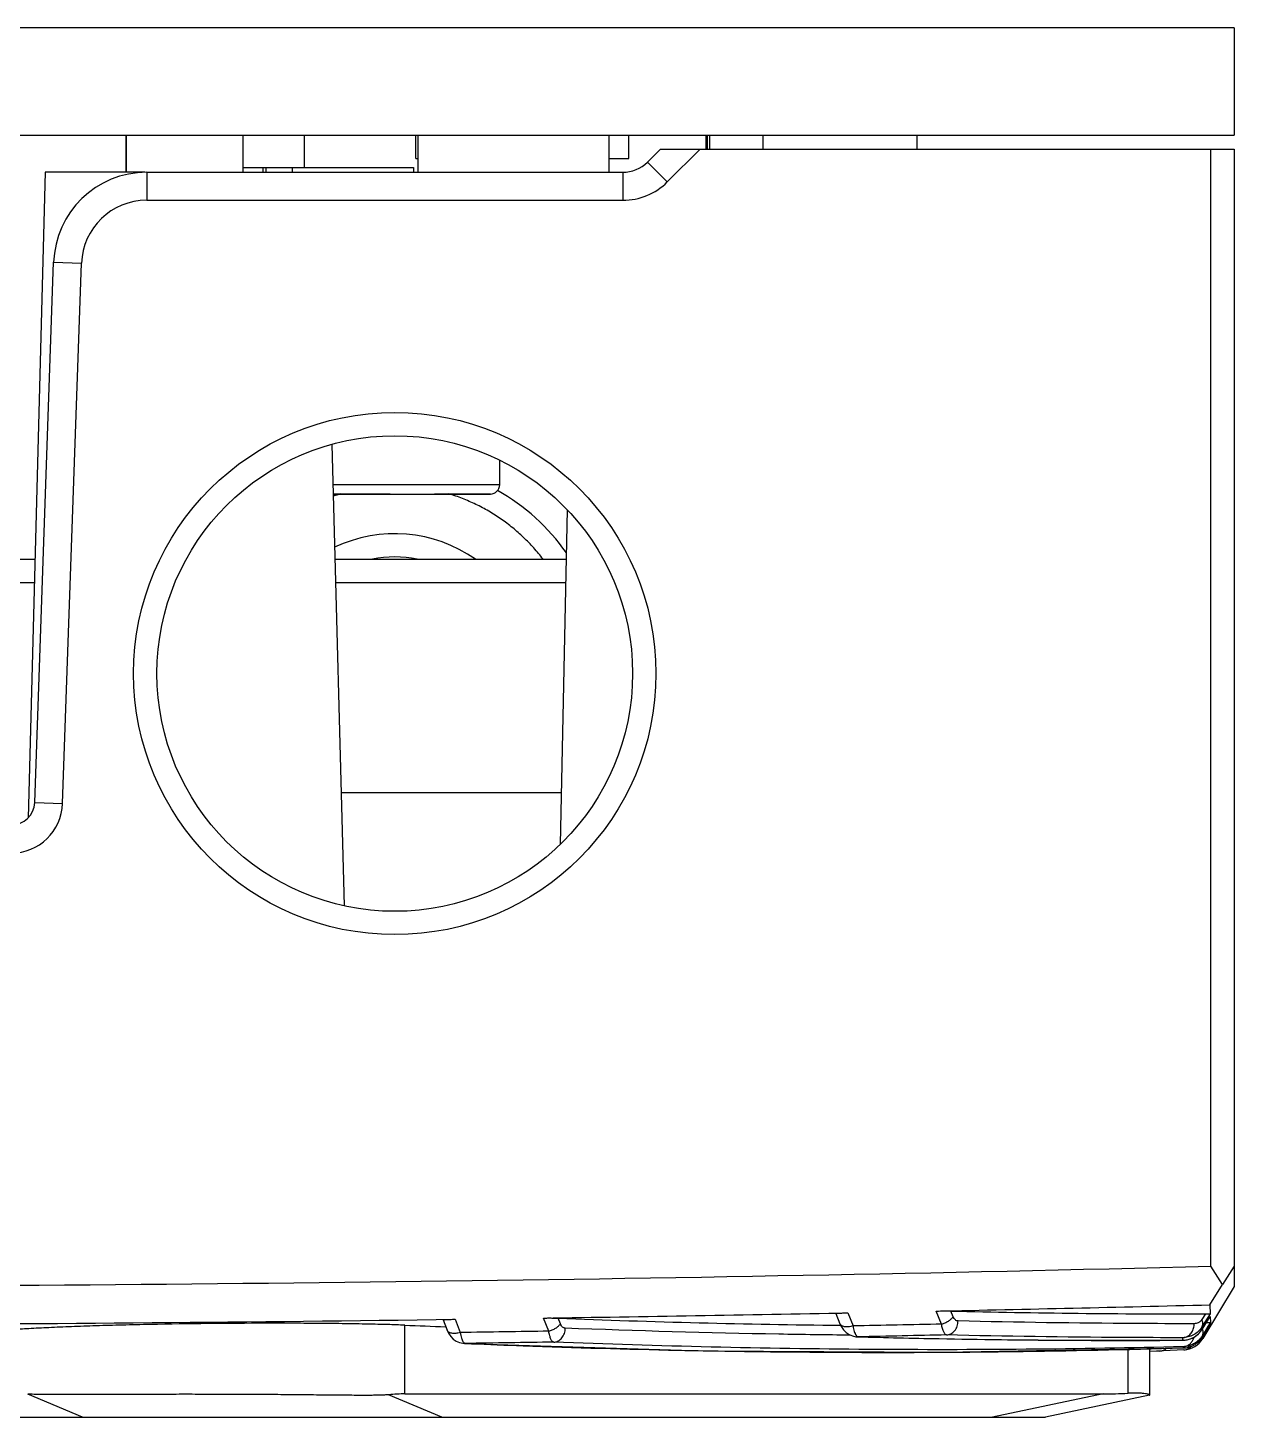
# Model space of a CAD drawing. Header units: millimetres. Extents: x 1409 to 26878, y 589 to 5187.
# Drawn here: x 2312.28 to 2338.15, y 1125.62 to 1155.42 of the extents above; entities that cross this region are included whole.
import ezdxf

# ---------------------------------------------------------------- set-up
doc = ezdxf.new("R2010")
doc.units = ezdxf.units.MM
doc.layers.add('02___PRT_ALL_AXES', color=7, linetype='Continuous')

msp = doc.modelspace()

# ---------------------------------------------------------------- linework, layer by layer
at = {"color": 7, "linetype": 'Continuous'}
for p, q in [((2338.1459, 1155.4197), (1738.1459, 1155.4197)), ((2338.1459, 1155.4197), (2338.1459, 1153.1197)), ((1738.1459, 1153.1197), (2338.1459, 1153.1197)), ((2314.3783, 1153.1197), (2314.3783, 1152.3197)), ((2314.3959, 1152.3197), (2314.3959, 1153.1197)), ((2316.8959, 1152.3197), (2316.8959, 1153.1197)), ((2318.2131, 1152.4197), (2318.2131, 1153.1197)), ((2320.5993, 1152.6197), (2320.5993, 1153.1197)), ((2320.6501, 1152.3197), (2320.6501, 1153.1197)), ((2324.7395, 1152.3197), (2324.7395, 1153.1197)), ((2325.168, 1152.6197), (2325.168, 1153.1197)), ((2326.8237, 1152.8197), (2326.8237, 1153.1197)), ((2326.8493, 1152.8197), (2326.8493, 1153.1197)), ((2326.9001, 1152.8197), (2326.9001, 1153.1197)), ((2328.043, 1152.8197), (2328.043, 1153.1197)), ((2331.345, 1152.8197), (2331.345, 1153.1197)), ((2325.5656, 1152.5394), (2325.8459, 1152.8197)), ((2325.8459, 1152.8197), (2338.1459, 1152.8197)), ((2325.9898, 1152.1151), (2326.6944, 1152.8197)), ((2337.6459, 1128.8573), (2337.6459, 1152.8197)), ((2338.1459, 1152.8197), (2338.1459, 1128.4197)), ((2316.8959, 1152.4197), (2320.5457, 1152.4197)), ((2317.3164, 1152.4197), (2317.3164, 1152.3197)), ((2317.3871, 1152.3197), (2317.3871, 1152.4197)), ((2317.9457, 1152.4197), (2317.9457, 1152.3197)), ((2320.5457, 1152.4197), (2320.5457, 1152.3197)), ((2320.5993, 1152.6197), (2320.6501, 1152.6197)), ((2324.7395, 1152.6197), (2325.168, 1152.6197)), ((2325.5656, 1152.5394), (2325.9898, 1152.1151)), ((2312.6459, 1152.3197), (2312.2833, 1138.474)), ((2314.8273, 1152.3197), (2325.0352, 1152.3197)), ((2314.8273, 1152.3197), (2314.8273, 1151.7197)), ((2325.0352, 1152.3197), (2325.0352, 1151.7197)), ((2314.8273, 1151.7197), (2325.0352, 1151.7197)), ((2312.4239, 1138.8023), (2312.8285, 1150.3895)), ((2312.8285, 1150.3895), (2313.4281, 1150.3686)), ((2313.0235, 1138.7813), (2313.4281, 1150.3686)), ((2318.7988, 1146.4814), (2319.0578, 1136.5886)), ((2322.3957, 1145.6197), (2322.3957, 1146.1394)), ((2322.3957, 1145.6197), (2318.8213, 1145.6197)), ((2318.8266, 1145.4197), (2322.1957, 1145.4197)), ((2320.0466, 1145.4187), (2318.8266, 1145.4187)), ((2320.0466, 1145.4187), (2320.0466, 1145.4197)), ((2320.9966, 1145.4197), (2320.9966, 1145.4187)), ((2322.1957, 1145.4187), (2320.9966, 1145.4187)), ((2322.1957, 1145.4187), (2322.1957, 1145.4197)), ((2323.8406, 1145.0776), (2323.6905, 1137.9116)), ((2297.1857, 1144.0197), (2312.4286, 1144.0197)), ((2318.8632, 1144.0197), (2323.8184, 1144.0197)), ((2297.2032, 1143.5197), (2312.4155, 1143.5197)), ((2318.8763, 1143.5197), (2323.8079, 1143.5197)), ((2312.4239, 1138.8023), (2313.0235, 1138.7813)), ((2337.8959, 1128.4666), (2337.6459, 1128.8573)), ((2338.1459, 1128.8573), (2337.8959, 1128.4666)), ((2338.1459, 1128.4197), (2337.4716, 1127.3057)), ((2337.6259, 1128.0308), (2337.8959, 1128.4666)), ((2337.6259, 1128.0308), (2337.6313, 1127.8335)), ((2321.1805, 1127.7059), (2321.2684, 1127.484)), ((2321.4373, 1127.7201), (2321.5496, 1127.4368)), ((2323.4477, 1127.464), (2323.3353, 1127.7468)), ((2323.6981, 1127.6221), (2323.6494, 1127.7447)), ((2329.6023, 1127.8444), (2329.6903, 1127.6247)), ((2329.8594, 1127.8583), (2329.9721, 1127.5775)), ((2331.8701, 1127.6162), (2331.7574, 1127.8965)), ((2332.1196, 1127.7753), (2332.0705, 1127.8975)), ((2337.5306, 1127.8362), (2337.453, 1127.7141)), ((2337.6313, 1127.8335), (2337.4545, 1127.5554)), ((2337.4565, 1127.5022), (2337.633, 1127.7816)), ((2337.6391, 1127.6516), (2337.5835, 1127.562)), ((2337.633, 1127.7816), (2337.6391, 1127.6516)), ((2320.3629, 1126.1197), (2320.3629, 1127.5934)), ((2329.6903, 1127.6247), (2329.6903, 1127.6247)), ((2330.0791, 1127.3446), (2330.065, 1127.3445)), ((2330.065, 1127.3445), (2330.065, 1127.3445)), ((2337.4565, 1127.5022), (2337.4545, 1127.5554)), ((2337.5215, 1127.4619), (2337.4632, 1127.368)), ((2337.5215, 1127.4619), (2337.4632, 1127.368)), ((2337.4651, 1127.343), (2337.4632, 1127.368)), ((2337.4651, 1127.343), (2337.5207, 1127.4331)), ((2337.4651, 1127.343), (2337.4757, 1127.3602)), ((2337.4757, 1127.3602), (2337.5207, 1127.4331)), ((2337.5207, 1127.4331), (2337.5789, 1127.5274)), ((2337.5835, 1127.562), (2337.5215, 1127.4619)), ((2337.5789, 1127.5274), (2337.6408, 1127.6279)), ((2337.6465, 1127.5947), (2337.6196, 1127.5934)), ((2337.6408, 1127.6279), (2337.6465, 1127.5947)), ((2321.6553, 1127.2015), (2321.6384, 1127.2016)), ((2321.6384, 1127.2016), (2321.6384, 1127.2016)), ((2321.6553, 1127.2015), (2321.7881, 1127.197)), ((2321.6553, 1127.2015), (2321.7881, 1127.1959)), ((2335.8686, 1126.1341), (2335.8686, 1127.0849)), ((2336.3384, 1126.0944), (2336.3384, 1127.0934)), ((2337.0688, 1127.0652), (2336.3384, 1127.0287)), ((2336.5546, 1127.0395), (2336.3384, 1127.0288)), ((2336.5546, 1127.0395), (2336.3384, 1127.0289)), ((2337.048, 1127.2708), (2337.04, 1127.2706)), ((2337.04, 1127.2708), (2337.048, 1127.2708)), ((2337.04, 1127.2708), (2337.048, 1127.2708)), ((2337.04, 1127.2706), (2337.04, 1127.2706)), ((2337.0454, 1127.3252), (2337.0402, 1127.3252)), ((2337.0454, 1127.3252), (2337.0402, 1127.3252)), ((2337.0467, 1127.2969), (2337.0454, 1127.3252)), ((2337.048, 1127.2708), (2337.0467, 1127.2969)), ((2337.048, 1127.2714), (2337.0467, 1127.2969)), ((2337.0474, 1127.1061), (2337.0597, 1127.1065)), ((2337.0474, 1127.1062), (2337.0597, 1127.1065)), ((2337.0597, 1127.1065), (2337.056, 1127.1063)), ((2337.0597, 1127.1065), (2337.0571, 1127.1326)), ((2331.8436, 1127.0143), (2332.1712, 1127.018)), ((2331.8436, 1127.0133), (2332.1712, 1127.0154)), ((2313.4479, 1125.6197), (2312.276, 1126.1139)), ((2321.1541, 1125.6197), (2320.011, 1126.1017)), ((2320.3629, 1126.1197), (2335.3327, 1126.1197)), ((2335.3327, 1126.1197), (2332.9613, 1125.6197)), ((2336.3315, 1126.0901), (2334.1004, 1125.6197)), ((2336.3315, 1126.0901), (2336.3384, 1126.0944)), ((2307.2532, 1125.6197), (2334.1004, 1125.6197))]:
    msp.add_line(p, q, dxfattribs=at)
for points in [[(2321.2684, 1127.484), (2321.2991, 1127.4197), (2321.3451, 1127.3526), (2321.4011, 1127.2956), (2321.4647, 1127.2514), (2321.5333, 1127.221), (2321.6052, 1127.2044), (2321.6384, 1127.2016)], [(2329.6903, 1127.6247), (2329.7216, 1127.5601), (2329.7681, 1127.493), (2329.8248, 1127.4363), (2329.8889, 1127.3926), (2329.9581, 1127.3628), (2330.0305, 1127.347), (2330.065, 1127.3445)], [(2330.065, 1127.3445), (2332.3708, 1127.2947), (2334.7299, 1127.2697), (2337.04, 1127.2706)], [(2337.04, 1127.2706), (2337.1293, 1127.2792), (2337.2116, 1127.3022), (2337.2872, 1127.3381), (2337.3544, 1127.3853), (2337.3816, 1127.4096)], [(2321.6384, 1127.2016), (2326.7588, 1127.0457), (2331.9324, 1127.0137), (2337.056, 1127.1063)], [(2337.0597, 1127.1065), (2337.0584, 1127.1186), (2337.0571, 1127.1326)]]:
    msp.add_lwpolyline(points, dxfattribs=at)
for radius in [5.6, 5.1]:
    msp.add_circle((2320.1459, 1141.5697), radius, dxfattribs=at)
for centre, radius, start, end in [((2325.0352, 1153.0697), 0.75, 270, 315), ((2314.8273, 1150.3197), 2, 90, 178), ((2325.0352, 1153.0697), 1.35, 270, 315), ((2314.8273, 1150.3197), 1.4, 90, 178), ((2322.1957, 1145.6197), 0.2, 270, 0), ((2320.1465, 1141.5941), 4.0018, 106.88945, 109.2622), ((2320.1459, 1141.5697), 4.5, 35.13578, 60.69324), ((2320.1459, 1141.5697), 2.5, 78.93807, 101.06193), ((2311.9242, 1138.8197), 0.5, 270, 358), ((2311.9242, 1138.8197), 1.1, 270, 358), ((2302.6801, 2526.6203), 1399.026, 271.1909179, 271.4313211), ((2302.7096, 2525.094), 1397.4994, 270.8456578, 271.1131802), ((2337.0409, 1127.6037), 0.498, 318.6214, 328.4291), ((2337.0402, 1127.629), 0.497, 319.43829, 326.89154), ((2337.0425, 1127.6274), 0.4942, 326.89307, 328.33128), ((2337.2342, 1127.4189), 0.25, 20.39528, 22.49604), ((2330.6679, 1339.202), 212.1919, 268.799964, 269.108247), ((2337.0438, 1127.5646), 0.5, 272.86241, 328.81233), ((2330.6665, 1339.1103), 212.1002, 269.108221, 270.317981)]:
    msp.add_arc(centre, radius, start, end, dxfattribs=at)
for centre, major_axis, ratio, start_param, end_param in [((2329.0163, 1828.0377), (-4.326, 700.4548), 0.549953, -3.166754, -3.1510447), ((2334.1587, 1828.2948), (-4.326, 700.4548), 0.549953, -3.1582427, -3.1440693), ((2325.8747, 1827.8806), (-4.326, 700.4548), 0.549953, -3.1671302, -3.164867), ((2316.1459, 1123.6197), (4.9745, 2.2332), 0.225886, 0.4661684, 0.5861382), ((2338.7494, 1131.7099), (7.8624, 3.5046), 0.5539279, -2.2483932, -2.1765534)]:
    msp.add_ellipse(centre, major_axis=major_axis, ratio=ratio, start_param=start_param, end_param=end_param, dxfattribs=at)
for points, knots in [([(2323.3254, 1144.0229), (2323.2622, 1144.1057), (2323.1293, 1144.2664), (2322.9117, 1144.4912), (2322.6773, 1144.6983), (2322.4273, 1144.8864), (2322.1634, 1145.0545), (2321.8871, 1145.2015), (2321.6002, 1145.3265), (2321.403, 1145.3946), (2321.3032, 1145.4248)], [0, 0, 0, 0, 0.1249557, 0.2499248, 0.3749073, 0.4999028, 0.6249108, 0.7499305, 0.8749607, 1, 1, 1, 1]), ([(2302.6902, 1128.4197), (2308.5154, 1128.4197), (2320.1685, 1128.4926), (2331.8199, 1128.7115), (2337.6459, 1128.8573)], [0, 0, 0, 0, 0.4998849, 1, 1, 1, 1]), ([(2304.1187, 1127.5954), (2305.5619, 1127.5969), (2311.335, 1127.6115), (2317.1079, 1127.662), (2321.4373, 1127.7201)], [0, 0, 0, 0, 0.2499991, 1, 1, 1, 1]), ([(2320.3629, 1127.5934), (2320.2398, 1127.5984), (2319.9735, 1127.6072), (2319.5459, 1127.6174), (2319.0649, 1127.6254), (2318.538, 1127.6311), (2317.9735, 1127.6342), (2317.1716, 1127.635), (2316.1451, 1127.629), (2315.1186, 1127.614), (2314.317, 1127.5961), (2313.7527, 1127.5802), (2313.2261, 1127.562), (2312.7453, 1127.5416), (2312.318, 1127.5195), (2312.0519, 1127.5024), (2311.9289, 1127.4934)], [0, 0, 0, 0, 0.0437941, 0.0947477, 0.1520663, 0.2148504, 0.2821149, 0.352803, 0.4999679, 0.6471273, 0.7178105, 0.7850715, 0.8478571, 0.9051861, 0.9561636, 1, 1, 1, 1]), ([(2321.1805, 1127.7059), (2321.1804, 1127.7061), (2321.1805, 1127.7065), (2321.1812, 1127.707), (2321.1822, 1127.7075), (2321.1838, 1127.708), (2321.1859, 1127.7085), (2321.1885, 1127.709), (2321.1916, 1127.7096), (2321.1969, 1127.7103), (2321.205, 1127.7112), (2321.2165, 1127.7123), (2321.2303, 1127.7133), (2321.2533, 1127.7148), (2321.2871, 1127.7164), (2321.3329, 1127.718), (2321.3838, 1127.7192), (2321.4192, 1127.7198), (2321.4373, 1127.7201)], [0, 0, 0, 0, 0.0019437, 0.0047854, 0.0092435, 0.0155448, 0.0237975, 0.0340728, 0.0464285, 0.0609164, 0.0964658, 0.140968, 0.1945853, 0.2572431, 0.4083632, 0.588881, 0.7896236, 1, 1, 1, 1]), ([(2323.3353, 1127.7468), (2323.3667, 1127.7473), (2323.427, 1127.7478), (2323.5119, 1127.7477), (2323.5851, 1127.7467), (2323.6296, 1127.7455), (2323.6494, 1127.7447)], [0, 0, 0, 0, 0.300618, 0.5752374, 0.8106798, 1, 1, 1, 1]), ([(2329.6023, 1127.8444), (2329.6022, 1127.8445), (2329.6023, 1127.8448), (2329.6026, 1127.845), (2329.6031, 1127.8454), (2329.6041, 1127.8457), (2329.6057, 1127.8462), (2329.6078, 1127.8466), (2329.6104, 1127.8471), (2329.6136, 1127.8475), (2329.619, 1127.8482), (2329.6271, 1127.849), (2329.6386, 1127.85), (2329.6524, 1127.851), (2329.6754, 1127.8524), (2329.7093, 1127.854), (2329.7551, 1127.8557), (2329.806, 1127.8572), (2329.8413, 1127.858), (2329.8594, 1127.8583)], [0, 0, 0, 0, 0.0016452, 0.0028281, 0.0043949, 0.0088407, 0.0151722, 0.0234769, 0.0338166, 0.0462437, 0.0608065, 0.0965061, 0.1411462, 0.1948788, 0.25762, 0.4087983, 0.5892377, 0.7898166, 1, 1, 1, 1]), ([(2331.7574, 1127.8965), (2331.8174, 1127.8977), (2331.902, 1127.8988), (2332.0064, 1127.8985), (2332.0507, 1127.8979), (2332.0705, 1127.8975)], [0, 0, 0, 0, 0.575253, 0.8107173, 1, 1, 1, 1]), ([(2331.8701, 1127.6162), (2331.8961, 1127.6239), (2331.9465, 1127.6427), (2332.0158, 1127.6798), (2332.0664, 1127.7173), (2332.0996, 1127.7499), (2332.1135, 1127.7668), (2332.1196, 1127.7753)], [0, 0, 0, 0, 0.2701218, 0.5356668, 0.7826263, 0.8956113, 1, 1, 1, 1]), ([(2331.9774, 1127.3839), (2331.9936, 1127.3845), (2332.0264, 1127.3896), (2332.073, 1127.4081), (2332.1158, 1127.4368), (2332.1662, 1127.4877), (2332.2112, 1127.5705), (2332.2237, 1127.6456), (2332.224, 1127.6837)], [0, 0, 0, 0, 0.1144214, 0.2309227, 0.3506723, 0.4743658, 0.7322135, 1, 1, 1, 1]), ([(2332.224, 1127.6837), (2332.219, 1127.6838), (2332.2089, 1127.685), (2332.1885, 1127.6912), (2332.1636, 1127.7071), (2332.138, 1127.7367), (2332.1252, 1127.7615), (2332.1196, 1127.7753)], [0, 0, 0, 0, 0.1022848, 0.207337, 0.4338503, 0.6953093, 1, 1, 1, 1]), ([(2337.2892, 1127.625), (2336.8671, 1127.6248), (2335.1786, 1127.6292), (2333.4901, 1127.6539), (2332.224, 1127.6837)], [0, 0, 0, 0, 0.2499869, 1, 1, 1, 1]), ([(2337.453, 1127.7141), (2337.4477, 1127.7058), (2337.4364, 1127.6907), (2337.417, 1127.6715), (2337.3967, 1127.6563), (2337.3693, 1127.6408), (2337.3335, 1127.6282), (2337.3038, 1127.625), (2337.2892, 1127.625)], [0, 0, 0, 0, 0.1514623, 0.2903165, 0.4199298, 0.5428675, 0.7755489, 1, 1, 1, 1]), ([(2337.4545, 1127.5554), (2337.4609, 1127.566), (2337.4709, 1127.5899), (2337.4752, 1127.6297), (2337.4693, 1127.6722), (2337.4593, 1127.7001), (2337.453, 1127.7141)], [0, 0, 0, 0, 0.2258534, 0.4632795, 0.7200819, 1, 1, 1, 1]), ([(2337.5306, 1127.8362), (2337.5377, 1127.8362), (2337.5513, 1127.8362), (2337.5704, 1127.8362), (2337.5874, 1127.836), (2337.6, 1127.8358), (2337.6088, 1127.8355), (2337.6143, 1127.8353), (2337.6192, 1127.8351), (2337.6233, 1127.8349), (2337.6265, 1127.8346), (2337.6289, 1127.8343), (2337.6304, 1127.834), (2337.6311, 1127.8338), (2337.6313, 1127.8336), (2337.6313, 1127.8335)], [0, 0, 0, 0, 0.2118193, 0.4025201, 0.5707296, 0.7147107, 0.7770014, 0.8324634, 0.8807148, 0.9213579, 0.9540007, 0.9781984, 0.9934629, 0.9977011, 1, 1, 1, 1]), ([(2337.5514, 1127.6507), (2337.5576, 1127.6508), (2337.5694, 1127.6511), (2337.5862, 1127.6515), (2337.5989, 1127.6517), (2337.6081, 1127.6519), (2337.6141, 1127.6519), (2337.6196, 1127.652), (2337.6244, 1127.652), (2337.6286, 1127.652), (2337.6322, 1127.652), (2337.6347, 1127.652), (2337.6363, 1127.6519), (2337.6373, 1127.6519), (2337.638, 1127.6518), (2337.6386, 1127.6517), (2337.6389, 1127.6517), (2337.6391, 1127.6516), (2337.6391, 1127.6516)], [0, 0, 0, 0, 0.212993, 0.4045344, 0.5732525, 0.6485085, 0.7173926, 0.7796701, 0.8350233, 0.8830812, 0.9234731, 0.9558236, 0.9688418, 0.9796668, 0.988234, 0.9944839, 0.9983754, 1, 1, 1, 1]), ([(2321.5496, 1127.4368), (2321.5335, 1127.4321), (2321.5016, 1127.4243), (2321.4543, 1127.4174), (2321.4097, 1127.4157), (2321.3691, 1127.4192), (2321.3335, 1127.4278), (2321.304, 1127.4415), (2321.2815, 1127.4601), (2321.2716, 1127.4759), (2321.2684, 1127.484)], [0, 0, 0, 0, 0.1640315, 0.320596, 0.4664468, 0.5993204, 0.7178346, 0.8221569, 0.9145782, 1, 1, 1, 1]), ([(2321.5496, 1127.4368), (2321.5532, 1127.4154), (2321.5609, 1127.3755), (2321.5712, 1127.3361), (2321.5768, 1127.318)], [0, 0, 0, 0, 0.5317848, 1, 1, 1, 1]), ([(2323.4477, 1127.464), (2323.4737, 1127.4716), (2323.5243, 1127.4903), (2323.5938, 1127.5271), (2323.6447, 1127.5644), (2323.678, 1127.5968), (2323.692, 1127.6136), (2323.6981, 1127.6221)], [0, 0, 0, 0, 0.2703597, 0.5360665, 0.7829825, 0.8958334, 1, 1, 1, 1]), ([(2323.5536, 1127.2293), (2323.551, 1127.2297), (2323.5456, 1127.231), (2323.5378, 1127.2348), (2323.5301, 1127.2405), (2323.5194, 1127.251), (2323.5066, 1127.269), (2323.4926, 1127.2962), (2323.4795, 1127.3299), (2323.4674, 1127.3697), (2323.4565, 1127.415), (2323.4505, 1127.4472), (2323.4477, 1127.464)], [0, 0, 0, 0, 0.0297046, 0.0616462, 0.0969196, 0.1363202, 0.2293622, 0.343161, 0.4781159, 0.6335602, 0.8082254, 1, 1, 1, 1]), ([(2323.5536, 1127.2293), (2323.5699, 1127.2299), (2323.6027, 1127.235), (2323.6495, 1127.2534), (2323.6925, 1127.2821), (2323.7432, 1127.333), (2323.7887, 1127.4158), (2323.8016, 1127.491), (2323.802, 1127.5291)], [0, 0, 0, 0, 0.1143397, 0.2308458, 0.3506597, 0.4744413, 0.7323954, 1, 1, 1, 1]), ([(2323.802, 1127.5291), (2323.7971, 1127.5293), (2323.7869, 1127.5307), (2323.7666, 1127.5372), (2323.7418, 1127.5534), (2323.7163, 1127.5833), (2323.7036, 1127.6082), (2323.6981, 1127.6221)], [0, 0, 0, 0, 0.1020373, 0.2070152, 0.4337192, 0.6954173, 1, 1, 1, 1]), ([(2329.9111, 1127.3788), (2329.4019, 1127.384), (2327.3651, 1127.4121), (2325.3287, 1127.4696), (2323.802, 1127.5291)], [0, 0, 0, 0, 0.2499607, 1, 1, 1, 1]), ([(2329.9721, 1127.5775), (2329.956, 1127.5728), (2329.9241, 1127.5649), (2329.8768, 1127.5579), (2329.8322, 1127.5561), (2329.7915, 1127.5595), (2329.7559, 1127.5682), (2329.7263, 1127.5819), (2329.7069, 1127.5979), (2329.696, 1127.6127), (2329.692, 1127.6206), (2329.6903, 1127.6247)], [0, 0, 0, 0, 0.1636435, 0.3198263, 0.4654217, 0.5981435, 0.7166524, 0.8211338, 0.9138652, 0.9573884, 1, 1, 1, 1]), ([(2329.9721, 1127.5775), (2329.9757, 1127.5562), (2329.9836, 1127.5164), (2329.9941, 1127.4772), (2329.9999, 1127.4591)], [0, 0, 0, 0, 0.5321431, 1, 1, 1, 1]), ([(2329.9999, 1127.4591), (2330.0044, 1127.4449), (2330.0116, 1127.4249), (2330.023, 1127.4003), (2330.0313, 1127.385), (2330.0399, 1127.372), (2330.0509, 1127.3588), (2330.0605, 1127.351), (2330.0673, 1127.3479)], [0, 0, 0, 0, 0.3350405, 0.4808095, 0.6118895, 0.7284896, 0.8312321, 1, 1, 1, 1]), ([(2330.0673, 1127.3479), (2330.0683, 1127.3474), (2330.072, 1127.3459), (2330.0761, 1127.3449), (2330.0791, 1127.3446)], [0, 0, 0, 0, 0.259884, 1, 1, 1, 1]), ([(2330.0791, 1127.3446), (2330.6591, 1127.3289), (2332.979, 1127.2758), (2335.2997, 1127.2607), (2337.04, 1127.2708)], [0, 0, 0, 0, 0.2500334, 1, 1, 1, 1]), ([(2331.9774, 1127.3839), (2331.9748, 1127.3841), (2331.9694, 1127.3853), (2331.9615, 1127.3889), (2331.9537, 1127.3943), (2331.943, 1127.4046), (2331.93, 1127.4223), (2331.916, 1127.4492), (2331.9026, 1127.4826), (2331.8903, 1127.5221), (2331.8792, 1127.5673), (2331.873, 1127.5994), (2331.8701, 1127.6162)], [0, 0, 0, 0, 0.0297352, 0.0615865, 0.0966943, 0.1358943, 0.2285384, 0.3420644, 0.4769422, 0.6325378, 0.807595, 1, 1, 1, 1]), ([(2337.0402, 1127.3252), (2336.6182, 1127.325), (2334.9305, 1127.3295), (2333.2429, 1127.3541), (2331.9774, 1127.3839)], [0, 0, 0, 0, 0.2499869, 1, 1, 1, 1]), ([(2337.4545, 1127.5554), (2337.4318, 1127.5193), (2337.3777, 1127.4539), (2337.2764, 1127.3812), (2337.1637, 1127.3367), (2337.0846, 1127.3259), (2337.0454, 1127.3252)], [0, 0, 0, 0, 0.2624493, 0.5144849, 0.7591076, 1, 1, 1, 1]), ([(2337.0454, 1127.3252), (2337.05, 1127.3254), (2337.0686, 1127.3268), (2337.0869, 1127.3306), (2337.1002, 1127.3347)], [0, 0, 0, 0, 0.2489171, 1, 1, 1, 1]), ([(2337.048, 1127.2708), (2337.0783, 1127.2715), (2337.1391, 1127.2784), (2337.2274, 1127.3054), (2337.3107, 1127.3491), (2337.3602, 1127.3889), (2337.3831, 1127.4112)], [0, 0, 0, 0, 0.2442652, 0.4908497, 0.7420583, 1, 1, 1, 1]), ([(2337.1002, 1127.3347), (2337.1137, 1127.3389), (2337.1403, 1127.35), (2337.1769, 1127.374), (2337.2097, 1127.4047), (2337.2377, 1127.4413), (2337.2603, 1127.4827), (2337.2825, 1127.5433), (2337.2892, 1127.5923), (2337.2892, 1127.625)], [0, 0, 0, 0, 0.1149188, 0.2325094, 0.3533509, 0.4776077, 0.6050971, 0.7352839, 1, 1, 1, 1]), ([(2337.1116, 1127.1423), (2337.1319, 1127.1486), (2337.1715, 1127.1677), (2337.2219, 1127.2119), (2337.2615, 1127.269), (2337.2789, 1127.313), (2337.2853, 1127.336)], [0, 0, 0, 0, 0.2357171, 0.4804202, 0.7355445, 1, 1, 1, 1]), ([(2337.3831, 1127.4112), (2337.39, 1127.4179), (2337.4171, 1127.446), (2337.4409, 1127.4773), (2337.4565, 1127.5022)], [0, 0, 0, 0, 0.2465599, 1, 1, 1, 1]), ([(2337.4632, 1127.368), (2337.4688, 1127.3773), (2337.4778, 1127.398), (2337.483, 1127.4324), (2337.48, 1127.4692), (2337.4731, 1127.4937), (2337.4685, 1127.5061)], [0, 0, 0, 0, 0.2292907, 0.4681551, 0.7236127, 1, 1, 1, 1]), ([(2337.4716, 1127.3057), (2337.4778, 1127.316), (2337.4874, 1127.3395), (2337.4899, 1127.3646), (2337.4896, 1127.3773)], [0, 0, 0, 0, 0.4874219, 1, 1, 1, 1]), ([(2321.5768, 1127.318), (2321.5811, 1127.3041), (2321.5899, 1127.279), (2321.6035, 1127.2502), (2321.6151, 1127.2318), (2321.6257, 1127.2182), (2321.6349, 1127.2099), (2321.6414, 1127.2063)], [0, 0, 0, 0, 0.3311555, 0.6070612, 0.7243193, 0.8282518, 1, 1, 1, 1]), ([(2321.6414, 1127.2063), (2321.6426, 1127.2056), (2321.6469, 1127.2034), (2321.6517, 1127.202), (2321.6553, 1127.2015)], [0, 0, 0, 0, 0.2634137, 1, 1, 1, 1]), ([(2321.7881, 1127.1959), (2322.1576, 1127.1805), (2323.6359, 1127.1224), (2325.1147, 1127.0798), (2326.2239, 1127.0566)], [0, 0, 0, 0, 0.2500475, 1, 1, 1, 1]), ([(2337.0571, 1127.1326), (2334.807, 1127.077), (2330.3045, 1127.0376), (2325.803, 1127.1416), (2323.5536, 1127.2293)], [0, 0, 0, 0, 0.4999596, 1, 1, 1, 1]), ([(2332.1712, 1127.0154), (2332.5776, 1127.0183), (2334.2032, 1127.0345), (2335.8286, 1127.0694), (2337.0474, 1127.1061)], [0, 0, 0, 0, 0.2499766, 1, 1, 1, 1]), ([(2336.5546, 1127.0395), (2336.5672, 1127.0401), (2336.5925, 1127.0437), (2336.629, 1127.0556), (2336.6636, 1127.0739), (2336.6844, 1127.0899), (2336.6943, 1127.0987)], [0, 0, 0, 0, 0.2448489, 0.4920489, 0.7432157, 1, 1, 1, 1]), ([(2337.4178, 1127.3058), (2337.3947, 1127.2788), (2337.3431, 1127.2303), (2337.2536, 1127.1764), (2337.1572, 1127.1427), (2337.0903, 1127.1337), (2337.0571, 1127.1326)], [0, 0, 0, 0, 0.2596443, 0.5112487, 0.7571399, 1, 1, 1, 1]), ([(2337.0571, 1127.1326), (2337.0617, 1127.1328), (2337.0801, 1127.1342), (2337.0984, 1127.1381), (2337.1116, 1127.1423)], [0, 0, 0, 0, 0.2490601, 1, 1, 1, 1]), ([(2337.0597, 1127.1065), (2337.0667, 1127.1067), (2337.0949, 1127.1084), (2337.123, 1127.1124), (2337.1437, 1127.1168)], [0, 0, 0, 0, 0.2494341, 1, 1, 1, 1]), ([(2337.0688, 1127.0652), (2337.0872, 1127.0661), (2337.1242, 1127.0729), (2337.1583, 1127.0888), (2337.1742, 1127.0987)], [0, 0, 0, 0, 0.4954456, 1, 1, 1, 1]), ([(2337.1437, 1127.1168), (2337.169, 1127.1221), (2337.2191, 1127.1368), (2337.2906, 1127.1706), (2337.3571, 1127.2162), (2337.3964, 1127.254), (2337.4145, 1127.2746)], [0, 0, 0, 0, 0.2430612, 0.4897612, 0.7416257, 1, 1, 1, 1]), ([(2337.1742, 1127.0987), (2337.1789, 1127.1016), (2337.1973, 1127.1139), (2337.214, 1127.1288), (2337.2254, 1127.141)], [0, 0, 0, 0, 0.246497, 1, 1, 1, 1]), ([(2320.011, 1126.1017), (2319.9814, 1126.0989), (2319.9365, 1126.096), (2319.8762, 1126.0933), (2319.8139, 1126.0912), (2319.7344, 1126.0895), (2319.6026, 1126.0881), (2319.4314, 1126.088), (2319.2186, 1126.0891), (2318.9964, 1126.0909), (2318.7655, 1126.0931), (2318.5266, 1126.0955), (2318.1941, 1126.0987), (2317.7642, 1126.1025), (2317.2348, 1126.1061), (2316.692, 1126.1087), (2316.1426, 1126.1102), (2315.5932, 1126.1106), (2315.0506, 1126.11), (2314.5213, 1126.1087), (2314.0119, 1126.107), (2313.5285, 1126.1054), (2313.0771, 1126.1047), (2312.7234, 1126.1058), (2312.4606, 1126.1091), (2312.3363, 1126.112), (2312.276, 1126.1139)], [0, 0, 0, 0, 0.0115346, 0.0174376, 0.0234309, 0.0356864, 0.0482951, 0.074536, 0.1020757, 0.1308305, 0.1607126, 0.1916308, 0.2234911, 0.2896476, 0.358373, 0.4288247, 0.5001419, 0.5714538, 0.6418898, 0.7105898, 0.7767151, 0.8394581, 0.8980529, 0.9517833, 0.9766215, 1, 1, 1, 1]), ([(2336.2446, 1126.1226), (2336.2221, 1126.1261), (2336.171, 1126.1321), (2336.0854, 1126.1374), (2335.9825, 1126.1387), (2335.9084, 1126.1362), (2335.8686, 1126.1341)], [0, 0, 0, 0, 0.1815266, 0.4093935, 0.682654, 1, 1, 1, 1]), ([(2336.3384, 1126.0944), (2336.3384, 1126.0954), (2336.3371, 1126.0971), (2336.3349, 1126.0988), (2336.3311, 1126.1012), (2336.3243, 1126.1042), (2336.314, 1126.1078), (2336.3008, 1126.1116), (2336.2774, 1126.1171), (2336.2583, 1126.1205), (2336.2446, 1126.1226)], [0, 0, 0, 0, 0.0313952, 0.0554437, 0.086011, 0.1676766, 0.2774503, 0.4155993, 0.5821488, 1, 1, 1, 1])]:
    msp.add_open_spline(points, degree=3, knots=knots, dxfattribs=at)
for points in [[(2323.4477, 1127.464), (2322.815, 1127.4545), (2322.1823, 1127.4454), (2321.5496, 1127.4368)], [(2331.8701, 1127.6162), (2331.2374, 1127.6029), (2330.6048, 1127.59), (2329.9721, 1127.5775)], [(2331.9774, 1127.3839), (2331.3446, 1127.3703), (2330.7119, 1127.3573), (2330.0791, 1127.3446)], [(2323.5536, 1127.2293), (2322.9209, 1127.2196), (2322.2881, 1127.2104), (2321.6553, 1127.2015)]]:
    msp.add_open_spline(points, degree=3, dxfattribs=at)
at = {"layer": '02___PRT_ALL_AXES', "color": 7, "linetype": 'Continuous'}
for p, q in [((2314.7855, 1152.3197), (2312.6459, 1152.3197)), ((2318.9942, 1139.0197), (2323.7137, 1139.0197))]:
    msp.add_line(p, q, dxfattribs=at)
msp.add_arc((2320.1459, 1141.5697), 3, 54.84811, 115.49338, dxfattribs=at)

doc.saveas('drawing.dxf')
